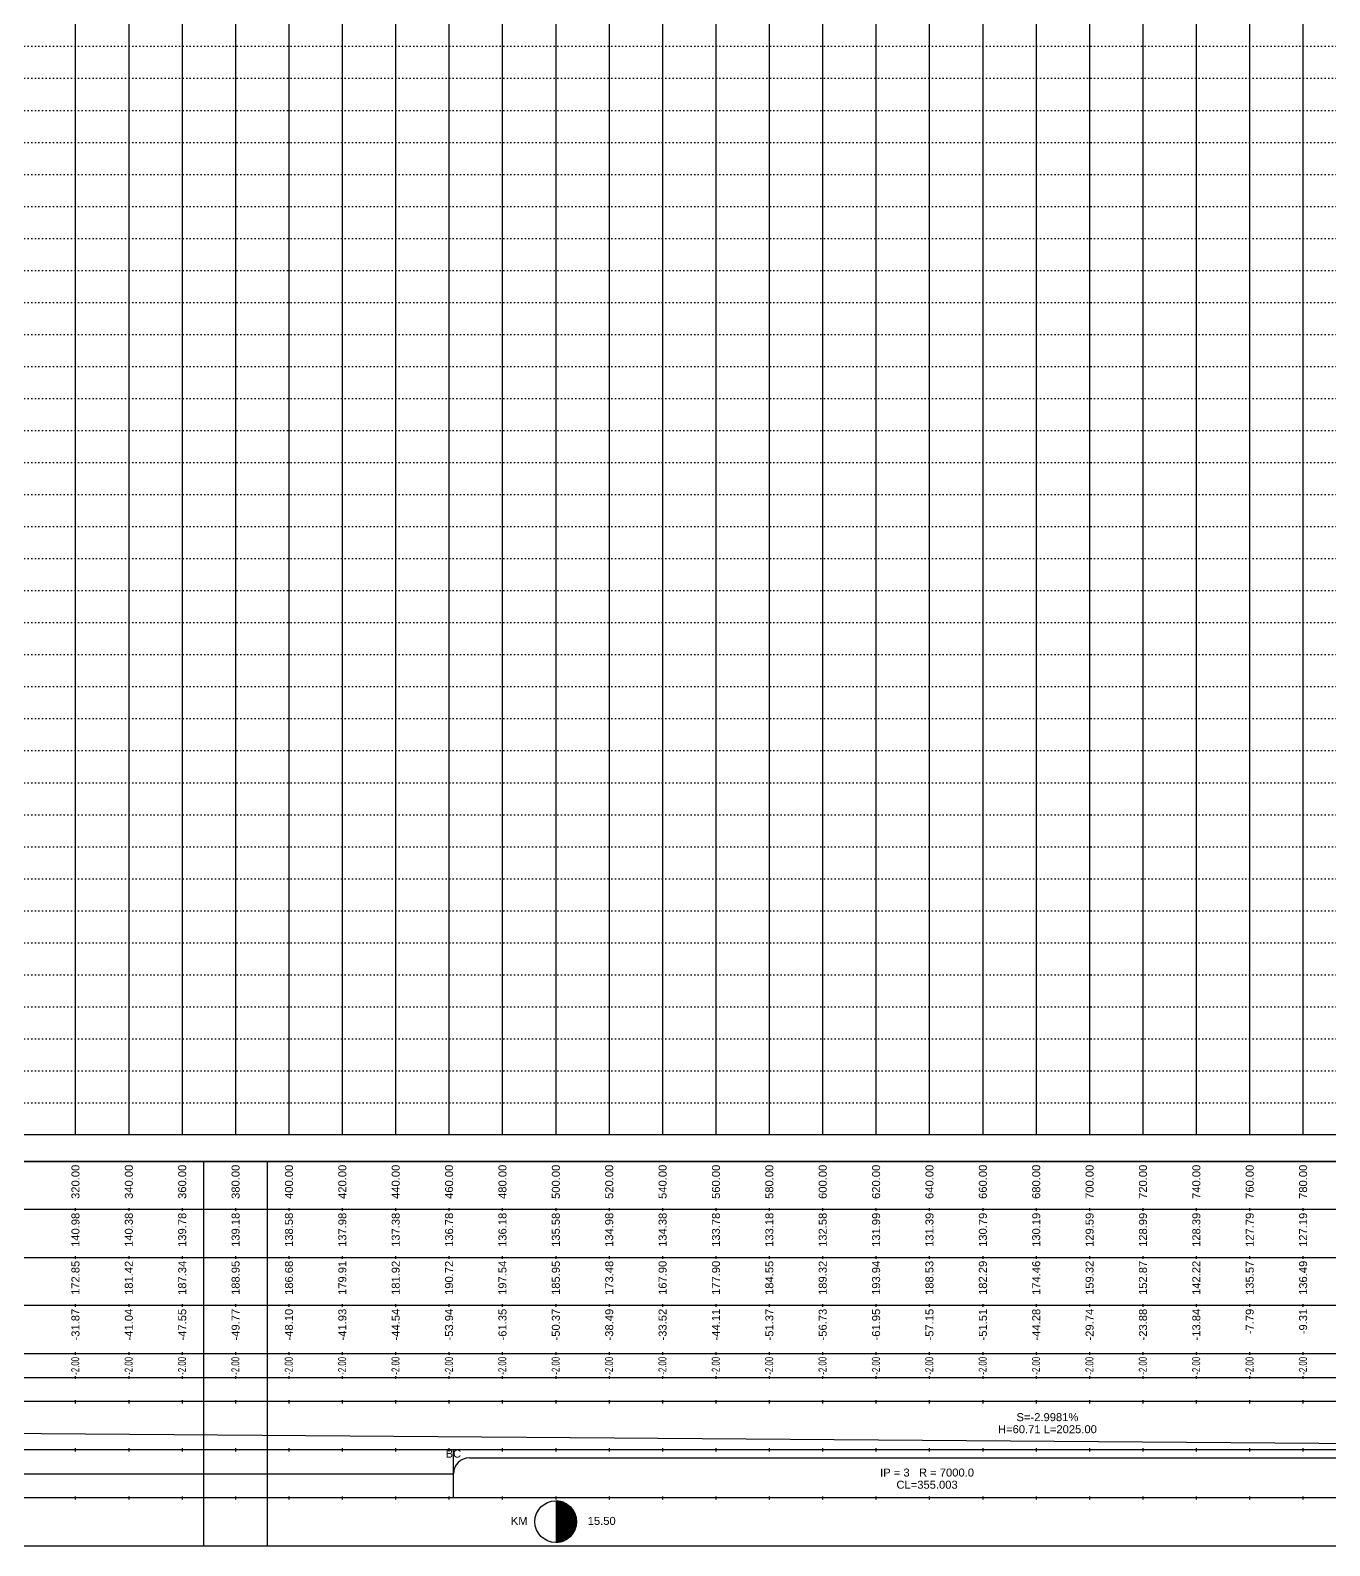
# Model space of a CAD drawing. Header units: millimetres. Extents: x -1499 to 6658, y -12483 to -6008.
# Drawn here: x 4559 to 5046, y -7752 to -7184 of the extents above; entities that cross this region are included whole.
import ezdxf
from ezdxf.enums import TextEntityAlignment as Align

# ---------------------------------------------------------------- set-up
doc = ezdxf.new("R2010")
doc.units = ezdxf.units.MM
doc.linetypes.add('A-DOTLN01H', pattern=[0.125, 0, -0.125])
doc.layers.add('_와꾸', color=7, linetype='Continuous', plot=False)
for name, color, linetype in [('CR-GRID', 56, 'A-DOTLN01H'), ('CZ-TEX2', 3, 'Continuous'), ('기타일반선(가늠)', 1, 'Continuous'), ('수직그리드', 1, 'Continuous'), ('표내용문자', 3, 'Continuous'), ('표보조선', 1, 'Continuous'), ('표주요선', 1, 'Continuous')]:
    doc.layers.add(name, color=color, linetype=linetype)
doc.styles.get("Standard").update_dxf_attribs({"font": 'arial.ttf'})

msp = doc.modelspace()

# ---------------------------------------------------------------- linework, layer by layer
at = {"layer": '_와꾸', "color": 7, "true_color": 0xffffff}
for points in [[(3824.16, -7752.06), (4648.16, -7752.06), (4648.16, -7608.06), (3824.16, -7608.06)], [(4624.16, -7752.06), (5440.77, -7752.06), (5440.77, -7608.06), (4624.16, -7608.06)]]:
    msp.add_lwpolyline(points, close=True, dxfattribs=at)
at = {"layer": 'CR-GRID', "linetype": 'A-DOTLN01H', "ltscale": 10}
for p, q in [((696.16, -7190.06), (5416.16, -7190.06)), ((696.16, -7202.06), (5416.16, -7202.06)), ((696.16, -7214.06), (5416.16, -7214.06)), ((696.16, -7226.06), (5416.16, -7226.06)), ((696.16, -7238.06), (5416.16, -7238.06)), ((696.16, -7250.06), (5416.16, -7250.06)), ((696.16, -7262.06), (5416.16, -7262.06)), ((696.16, -7274.06), (5416.16, -7274.06)), ((696.16, -7286.06), (5416.16, -7286.06)), ((696.16, -7298.06), (5416.16, -7298.06)), ((696.16, -7310.06), (5416.16, -7310.06)), ((696.16, -7322.06), (5416.16, -7322.06)), ((696.16, -7334.06), (5416.16, -7334.06)), ((696.16, -7346.06), (5416.16, -7346.06)), ((696.16, -7358.06), (5416.16, -7358.06)), ((696.16, -7370.06), (5416.16, -7370.06)), ((696.16, -7382.06), (5416.16, -7382.06)), ((696.16, -7394.06), (5416.16, -7394.06)), ((696.16, -7406.06), (5416.16, -7406.06)), ((696.16, -7418.06), (5416.16, -7418.06)), ((696.16, -7430.06), (5416.16, -7430.06)), ((696.16, -7442.06), (5416.16, -7442.06)), ((696.16, -7454.06), (5416.16, -7454.06)), ((696.16, -7466.06), (5416.16, -7466.06)), ((696.16, -7478.06), (5416.16, -7478.06)), ((696.16, -7490.06), (5416.16, -7490.06)), ((696.16, -7502.06), (5416.16, -7502.06)), ((696.16, -7514.06), (5416.16, -7514.06)), ((696.16, -7526.06), (5416.16, -7526.06)), ((696.16, -7538.06), (5416.16, -7538.06)), ((696.16, -7550.06), (5416.16, -7550.06)), ((696.16, -7562.06), (5416.16, -7562.06)), ((696.16, -7574.06), (5416.16, -7574.06)), ((696.16, -7586.06), (5416.16, -7586.06))]:
    msp.add_line(p, q, dxfattribs=at)
at = {"layer": '기타일반선(가늠)'}
msp.add_line((5530.22, -7598.06), (696.16, -7598.06), dxfattribs=at)
at = {"layer": '수직그리드'}
for p, q in [((4736.16, -6412.85), (4736.16, -7598.06)), ((4876.16, -6434.42), (4876.16, -7598.06)), ((4716.16, -6453.74), (4716.16, -7598.06)), ((4856.16, -6462.15), (4856.16, -7598.06)), ((4636.16, -6464.36), (4636.16, -7598.06)), ((4896.16, -6466.85), (4896.16, -7598.06)), ((4616.16, -6474.05), (4616.16, -7598.06)), ((4656.16, -6477.98), (4656.16, -7598.06)), ((4756.16, -6482.33), (4756.16, -7598.06)), ((4836.16, -6490.73), (4836.16, -7598.06)), ((4696.16, -6506.54), (4696.16, -7598.06)), ((4916.16, -6504.3), (4916.16, -7598.06)), ((4596.16, -6509.54), (4596.16, -7598.06)), ((4676.16, -6518.61), (4676.16, -7598.06)), ((4816.16, -6530.68), (4816.16, -7598.06)), ((4936.16, -6551.27), (4936.16, -7598.06)), ((4776.16, -6557.2), (4776.16, -7598.06)), ((4576.16, -6560.96), (4576.16, -7598.06)), ((4796.16, -6590.65), (4796.16, -7598.06)), ((4956.16, -6642.11), (4956.16, -7598.06)), ((4976.16, -6680.84), (4976.16, -7598.06)), ((4996.16, -6744.71), (4996.16, -7598.06)), ((5036.16, -6779.09), (5036.16, -7598.06)), ((5016.16, -6784.62), (5016.16, -7598.06)), ((5428.77, -7598.06), (621.66, -7598.06))]:
    msp.add_line(p, q, dxfattribs=at)
at = {"layer": '표내용문자'}
for p, q in [((4757.24, -7735.33), (4756.16, -7735.33)), ((4756.16, -7735.41), (4757.68, -7735.41)), ((4758.02, -7735.48), (4756.16, -7735.48)), ((4756.16, -7735.56), (4758.3, -7735.56)), ((4758.55, -7735.63), (4756.16, -7735.63)), ((4756.16, -7735.71), (4758.77, -7735.71)), ((4758.97, -7735.78), (4756.16, -7735.78)), ((4756.16, -7735.86), (4759.16, -7735.86)), ((4759.33, -7735.93), (4756.16, -7735.93)), ((4756.16, -7736.01), (4759.49, -7736.01)), ((4759.65, -7736.08), (4756.16, -7736.08)), ((4756.16, -7736.16), (4759.79, -7736.16)), ((4759.93, -7736.23), (4756.16, -7736.23)), ((4756.16, -7736.31), (4760.07, -7736.31)), ((4760.19, -7736.38), (4756.16, -7736.38)), ((4756.16, -7736.46), (4760.31, -7736.46)), ((4760.43, -7736.53), (4756.16, -7736.53)), ((4756.16, -7736.61), (4760.54, -7736.61)), ((4760.65, -7736.68), (4756.16, -7736.68)), ((4756.16, -7736.76), (4760.76, -7736.76)), ((4760.86, -7736.83), (4756.16, -7736.83)), ((4756.16, -7736.91), (4760.95, -7736.91)), ((4761.05, -7736.98), (4756.16, -7736.98)), ((4756.16, -7737.06), (4761.14, -7737.06)), ((4761.23, -7737.13), (4756.16, -7737.13)), ((4756.16, -7737.21), (4761.32, -7737.21)), ((4761.4, -7737.28), (4756.16, -7737.28)), ((4756.16, -7737.36), (4761.48, -7737.36)), ((4761.56, -7737.43), (4756.16, -7737.43)), ((4756.16, -7737.51), (4761.64, -7737.51)), ((4761.71, -7737.58), (4756.16, -7737.58)), ((4756.16, -7737.66), (4761.79, -7737.66)), ((4761.86, -7737.73), (4756.16, -7737.73)), ((4756.16, -7737.81), (4761.93, -7737.81)), ((4761.99, -7737.88), (4756.16, -7737.88)), ((4756.16, -7737.96), (4762.06, -7737.96)), ((4762.12, -7738.03), (4756.16, -7738.03)), ((4756.16, -7738.11), (4762.19, -7738.11)), ((4762.25, -7738.18), (4756.16, -7738.18)), ((4756.16, -7738.26), (4762.31, -7738.26)), ((4762.36, -7738.33), (4756.16, -7738.33)), ((4756.16, -7738.41), (4762.42, -7738.41)), ((4762.47, -7738.48), (4756.16, -7738.48)), ((4756.16, -7738.56), (4762.53, -7738.56)), ((4762.58, -7738.63), (4756.16, -7738.63)), ((4756.16, -7738.71), (4762.63, -7738.71)), ((4762.68, -7738.78), (4756.16, -7738.78)), ((4756.16, -7738.86), (4762.73, -7738.86)), ((4762.78, -7738.93), (4756.16, -7738.93)), ((4756.16, -7739.01), (4762.82, -7739.01)), ((4762.87, -7739.08), (4756.16, -7739.08)), ((4756.16, -7739.16), (4762.91, -7739.16)), ((4762.95, -7739.23), (4756.16, -7739.23)), ((4756.16, -7739.31), (4763, -7739.31)), ((4763.04, -7739.38), (4756.16, -7739.38)), ((4756.16, -7739.46), (4763.08, -7739.46)), ((4763.12, -7739.53), (4756.16, -7739.53)), ((4756.16, -7739.61), (4763.15, -7739.61)), ((4763.19, -7739.68), (4756.16, -7739.68)), ((4756.16, -7739.76), (4763.22, -7739.76)), ((4763.26, -7739.83), (4756.16, -7739.83)), ((4756.16, -7739.91), (4763.29, -7739.91)), ((4763.33, -7739.98), (4756.16, -7739.98)), ((4756.16, -7740.06), (4763.36, -7740.06)), ((4763.39, -7740.13), (4756.16, -7740.13)), ((4756.16, -7740.21), (4763.42, -7740.21)), ((4763.45, -7740.28), (4756.16, -7740.28)), ((4756.16, -7740.36), (4763.47, -7740.36)), ((4763.5, -7740.43), (4756.16, -7740.43)), ((4756.16, -7740.51), (4763.53, -7740.51)), ((4763.55, -7740.58), (4756.16, -7740.58)), ((4756.16, -7740.66), (4763.58, -7740.66)), ((4763.6, -7740.73), (4756.16, -7740.73)), ((4756.16, -7740.81), (4763.63, -7740.81)), ((4763.65, -7740.88), (4756.16, -7740.88)), ((4756.16, -7740.96), (4763.67, -7740.96)), ((4763.69, -7741.03), (4756.16, -7741.03)), ((4756.16, -7741.11), (4763.71, -7741.11)), ((4763.73, -7741.18), (4756.16, -7741.18)), ((4756.16, -7741.26), (4763.75, -7741.26)), ((4763.76, -7741.33), (4756.16, -7741.33)), ((4756.16, -7741.41), (4763.78, -7741.41)), ((4763.8, -7741.48), (4756.16, -7741.48)), ((4756.16, -7741.56), (4763.81, -7741.56)), ((4763.83, -7741.63), (4756.16, -7741.63)), ((4756.16, -7741.71), (4763.84, -7741.71)), ((4763.85, -7741.78), (4756.16, -7741.78)), ((4756.16, -7741.86), (4763.86, -7741.86)), ((4763.88, -7741.93), (4756.16, -7741.93)), ((4756.16, -7742.01), (4763.89, -7742.01)), ((4763.9, -7742.08), (4756.16, -7742.08)), ((4756.16, -7742.16), (4763.91, -7742.16)), ((4763.91, -7742.23), (4756.16, -7742.23)), ((4756.16, -7742.31), (4763.92, -7742.31)), ((4763.93, -7742.38), (4756.16, -7742.38)), ((4756.16, -7742.46), (4763.93, -7742.46)), ((4763.94, -7742.53), (4756.16, -7742.53)), ((4756.16, -7742.61), (4763.94, -7742.61)), ((4763.95, -7742.68), (4756.16, -7742.68)), ((4756.16, -7742.76), (4763.95, -7742.76)), ((4763.95, -7742.83), (4756.16, -7742.83)), ((4756.16, -7742.91), (4763.96, -7742.91)), ((4763.96, -7742.98), (4756.16, -7742.98)), ((4763.96, -7743.06), (4756.16, -7743.06)), ((4756.16, -7743.06), (4763.96, -7743.06)), ((4756.16, -7743.13), (4763.96, -7743.13)), ((4763.96, -7743.21), (4756.16, -7743.21)), ((4756.16, -7743.28), (4763.95, -7743.28)), ((4763.95, -7743.36), (4756.16, -7743.36)), ((4756.16, -7743.43), (4763.95, -7743.43)), ((4763.94, -7743.51), (4756.16, -7743.51)), ((4756.16, -7743.58), (4763.94, -7743.58)), ((4763.93, -7743.66), (4756.16, -7743.66)), ((4756.16, -7743.73), (4763.93, -7743.73)), ((4763.92, -7743.81), (4756.16, -7743.81)), ((4756.16, -7743.88), (4763.91, -7743.88)), ((4763.91, -7743.96), (4756.16, -7743.96)), ((4756.16, -7744.03), (4763.9, -7744.03)), ((4763.89, -7744.11), (4756.16, -7744.11)), ((4756.16, -7744.18), (4763.88, -7744.18)), ((4763.86, -7744.26), (4756.16, -7744.26)), ((4756.16, -7744.33), (4763.85, -7744.33)), ((4763.84, -7744.41), (4756.16, -7744.41)), ((4756.16, -7744.48), (4763.83, -7744.48)), ((4763.81, -7744.56), (4756.16, -7744.56)), ((4756.16, -7744.63), (4763.8, -7744.63)), ((4763.78, -7744.71), (4756.16, -7744.71)), ((4756.16, -7744.78), (4763.76, -7744.78)), ((4763.75, -7744.86), (4756.16, -7744.86)), ((4756.16, -7744.93), (4763.73, -7744.93)), ((4763.71, -7745.01), (4756.16, -7745.01)), ((4756.16, -7745.08), (4763.69, -7745.08)), ((4763.67, -7745.16), (4756.16, -7745.16)), ((4756.16, -7745.23), (4763.65, -7745.23)), ((4763.63, -7745.31), (4756.16, -7745.31)), ((4756.16, -7745.38), (4763.6, -7745.38)), ((4763.58, -7745.46), (4756.16, -7745.46)), ((4756.16, -7745.53), (4763.55, -7745.53)), ((4763.53, -7745.61), (4756.16, -7745.61)), ((4756.16, -7745.68), (4763.5, -7745.68)), ((4763.47, -7745.76), (4756.16, -7745.76)), ((4756.16, -7745.83), (4763.45, -7745.83)), ((4763.42, -7745.91), (4756.16, -7745.91)), ((4756.16, -7745.98), (4763.39, -7745.98)), ((4763.36, -7746.06), (4756.16, -7746.06)), ((4756.16, -7746.13), (4763.33, -7746.13)), ((4763.29, -7746.21), (4756.16, -7746.21)), ((4756.16, -7746.28), (4763.26, -7746.28)), ((4763.22, -7746.36), (4756.16, -7746.36)), ((4756.16, -7746.43), (4763.19, -7746.43)), ((4763.15, -7746.51), (4756.16, -7746.51)), ((4756.16, -7746.58), (4763.12, -7746.58)), ((4763.08, -7746.66), (4756.16, -7746.66)), ((4756.16, -7746.73), (4763.04, -7746.73)), ((4763, -7746.81), (4756.16, -7746.81)), ((4756.16, -7746.88), (4762.95, -7746.88)), ((4762.91, -7746.96), (4756.16, -7746.96)), ((4756.16, -7747.03), (4762.87, -7747.03)), ((4762.82, -7747.11), (4756.16, -7747.11)), ((4756.16, -7747.18), (4762.78, -7747.18)), ((4762.73, -7747.26), (4756.16, -7747.26)), ((4756.16, -7747.33), (4762.68, -7747.33)), ((4762.63, -7747.41), (4756.16, -7747.41)), ((4756.16, -7747.48), (4762.58, -7747.48)), ((4762.53, -7747.56), (4756.16, -7747.56)), ((4756.16, -7747.63), (4762.47, -7747.63)), ((4762.42, -7747.71), (4756.16, -7747.71)), ((4756.16, -7747.78), (4762.36, -7747.78)), ((4762.31, -7747.86), (4756.16, -7747.86)), ((4756.16, -7747.93), (4762.25, -7747.93)), ((4762.19, -7748.01), (4756.16, -7748.01)), ((4756.16, -7748.08), (4762.12, -7748.08)), ((4762.06, -7748.16), (4756.16, -7748.16)), ((4756.16, -7748.23), (4761.99, -7748.23)), ((4761.93, -7748.31), (4756.16, -7748.31)), ((4756.16, -7748.38), (4761.86, -7748.38)), ((4761.79, -7748.46), (4756.16, -7748.46)), ((4756.16, -7748.53), (4761.71, -7748.53)), ((4761.64, -7748.61), (4756.16, -7748.61)), ((4756.16, -7748.68), (4761.56, -7748.68)), ((4761.48, -7748.76), (4756.16, -7748.76)), ((4756.16, -7748.83), (4761.4, -7748.83)), ((4761.32, -7748.91), (4756.16, -7748.91)), ((4756.16, -7748.98), (4761.23, -7748.98)), ((4761.14, -7749.06), (4756.16, -7749.06)), ((4756.16, -7749.13), (4761.05, -7749.13)), ((4760.95, -7749.21), (4756.16, -7749.21)), ((4756.16, -7749.28), (4760.86, -7749.28)), ((4760.76, -7749.36), (4756.16, -7749.36)), ((4756.16, -7749.43), (4760.65, -7749.43)), ((4760.54, -7749.51), (4756.16, -7749.51)), ((4756.16, -7749.58), (4760.43, -7749.58)), ((4760.31, -7749.66), (4756.16, -7749.66)), ((4756.16, -7749.73), (4760.19, -7749.73)), ((4760.07, -7749.81), (4756.16, -7749.81)), ((4756.16, -7749.88), (4759.93, -7749.88)), ((4759.79, -7749.96), (4756.16, -7749.96)), ((4756.16, -7750.03), (4759.65, -7750.03)), ((4759.49, -7750.11), (4756.16, -7750.11)), ((4756.16, -7750.18), (4759.33, -7750.18)), ((4759.16, -7750.26), (4756.16, -7750.26)), ((4756.16, -7750.33), (4758.97, -7750.33)), ((4758.77, -7750.41), (4756.16, -7750.41)), ((4756.16, -7750.48), (4758.55, -7750.48)), ((4758.3, -7750.56), (4756.16, -7750.56)), ((4756.16, -7750.63), (4758.02, -7750.63)), ((4757.68, -7750.71), (4756.16, -7750.71)), ((4756.16, -7750.78), (4757.24, -7750.78))]:
    msp.add_line(p, q, dxfattribs=at)
msp.add_circle((4756.16, -7743.06), 7.8, dxfattribs=at)
at = {"layer": '표보조선'}
for p, q in [((4576.16, -7625.56), (4576.16, -7626.56)), ((4596.16, -7625.56), (4596.16, -7626.56)), ((4616.16, -7625.56), (4616.16, -7626.56)), ((4636.16, -7625.56), (4636.16, -7626.56)), ((4656.16, -7625.56), (4656.16, -7626.56)), ((4676.16, -7625.56), (4676.16, -7626.56)), ((4696.16, -7625.56), (4696.16, -7626.56)), ((4716.16, -7625.56), (4716.16, -7626.56)), ((4736.16, -7625.56), (4736.16, -7626.56)), ((4756.16, -7625.56), (4756.16, -7626.56)), ((4776.16, -7625.56), (4776.16, -7626.56)), ((4796.16, -7625.56), (4796.16, -7626.56)), ((4816.16, -7625.56), (4816.16, -7626.56)), ((4836.16, -7625.56), (4836.16, -7626.56)), ((4856.16, -7625.56), (4856.16, -7626.56)), ((4876.16, -7625.56), (4876.16, -7626.56)), ((4896.16, -7625.56), (4896.16, -7626.56)), ((4916.16, -7625.56), (4916.16, -7626.56)), ((4936.16, -7625.56), (4936.16, -7626.56)), ((4956.16, -7625.56), (4956.16, -7626.56)), ((4976.16, -7625.56), (4976.16, -7626.56)), ((4996.16, -7625.56), (4996.16, -7626.56)), ((5016.16, -7625.56), (5016.16, -7626.56)), ((5036.16, -7625.56), (5036.16, -7626.56)), ((4576.16, -7643.56), (4576.16, -7644.56)), ((4596.16, -7643.56), (4596.16, -7644.56)), ((4616.16, -7643.56), (4616.16, -7644.56)), ((4636.16, -7643.56), (4636.16, -7644.56)), ((4656.16, -7643.56), (4656.16, -7644.56)), ((4676.16, -7643.56), (4676.16, -7644.56)), ((4696.16, -7643.56), (4696.16, -7644.56)), ((4716.16, -7643.56), (4716.16, -7644.56)), ((4736.16, -7643.56), (4736.16, -7644.56)), ((4756.16, -7643.56), (4756.16, -7644.56)), ((4776.16, -7643.56), (4776.16, -7644.56)), ((4796.16, -7643.56), (4796.16, -7644.56)), ((4816.16, -7643.56), (4816.16, -7644.56)), ((4836.16, -7643.56), (4836.16, -7644.56)), ((4856.16, -7643.56), (4856.16, -7644.56)), ((4876.16, -7643.56), (4876.16, -7644.56)), ((4896.16, -7643.56), (4896.16, -7644.56)), ((4916.16, -7643.56), (4916.16, -7644.56)), ((4936.16, -7643.56), (4936.16, -7644.56)), ((4956.16, -7643.56), (4956.16, -7644.56)), ((4976.16, -7643.56), (4976.16, -7644.56)), ((4996.16, -7643.56), (4996.16, -7644.56)), ((5016.16, -7643.56), (5016.16, -7644.56)), ((5036.16, -7643.56), (5036.16, -7644.56)), ((4576.16, -7661.56), (4576.16, -7662.56)), ((4596.16, -7661.56), (4596.16, -7662.56)), ((4616.16, -7661.56), (4616.16, -7662.56)), ((4636.16, -7661.56), (4636.16, -7662.56)), ((4656.16, -7661.56), (4656.16, -7662.56)), ((4676.16, -7661.56), (4676.16, -7662.56)), ((4696.16, -7661.56), (4696.16, -7662.56)), ((4716.16, -7661.56), (4716.16, -7662.56)), ((4736.16, -7661.56), (4736.16, -7662.56)), ((4756.16, -7661.56), (4756.16, -7662.56)), ((4776.16, -7661.56), (4776.16, -7662.56)), ((4796.16, -7661.56), (4796.16, -7662.56)), ((4816.16, -7661.56), (4816.16, -7662.56)), ((4836.16, -7661.56), (4836.16, -7662.56)), ((4856.16, -7661.56), (4856.16, -7662.56)), ((4876.16, -7661.56), (4876.16, -7662.56)), ((4896.16, -7661.56), (4896.16, -7662.56)), ((4916.16, -7661.56), (4916.16, -7662.56)), ((4936.16, -7661.56), (4936.16, -7662.56)), ((4956.16, -7661.56), (4956.16, -7662.56)), ((4976.16, -7661.56), (4976.16, -7662.56)), ((4996.16, -7661.56), (4996.16, -7662.56)), ((5016.16, -7661.56), (5016.16, -7662.56)), ((5036.16, -7661.56), (5036.16, -7662.56)), ((4576.16, -7679.56), (4576.16, -7680.56)), ((4596.16, -7679.56), (4596.16, -7680.56)), ((4616.16, -7679.56), (4616.16, -7680.56)), ((4636.16, -7679.56), (4636.16, -7680.56)), ((4656.16, -7679.56), (4656.16, -7680.56)), ((4676.16, -7679.56), (4676.16, -7680.56)), ((4696.16, -7679.56), (4696.16, -7680.56)), ((4716.16, -7679.56), (4716.16, -7680.56)), ((4736.16, -7679.56), (4736.16, -7680.56)), ((4756.16, -7679.56), (4756.16, -7680.56)), ((4776.16, -7679.56), (4776.16, -7680.56)), ((4796.16, -7679.56), (4796.16, -7680.56)), ((4816.16, -7679.56), (4816.16, -7680.56)), ((4836.16, -7679.56), (4836.16, -7680.56)), ((4856.16, -7679.56), (4856.16, -7680.56)), ((4876.16, -7679.56), (4876.16, -7680.56)), ((4896.16, -7679.56), (4896.16, -7680.56)), ((4916.16, -7679.56), (4916.16, -7680.56)), ((4936.16, -7679.56), (4936.16, -7680.56)), ((4956.16, -7679.56), (4956.16, -7680.56)), ((4976.16, -7679.56), (4976.16, -7680.56)), ((4996.16, -7679.56), (4996.16, -7680.56)), ((5016.16, -7679.56), (5016.16, -7680.56)), ((5036.16, -7679.56), (5036.16, -7680.56)), ((4576.16, -7688.56), (4576.16, -7689.56)), ((4596.16, -7688.56), (4596.16, -7689.56)), ((4616.16, -7688.56), (4616.16, -7689.56)), ((4636.16, -7688.56), (4636.16, -7689.56)), ((4656.16, -7688.56), (4656.16, -7689.56)), ((4676.16, -7688.56), (4676.16, -7689.56)), ((4696.16, -7688.56), (4696.16, -7689.56)), ((4716.16, -7688.56), (4716.16, -7689.56)), ((4736.16, -7688.56), (4736.16, -7689.56)), ((4756.16, -7688.56), (4756.16, -7689.56)), ((4776.16, -7688.56), (4776.16, -7689.56)), ((4796.16, -7688.56), (4796.16, -7689.56)), ((4816.16, -7688.56), (4816.16, -7689.56)), ((4836.16, -7688.56), (4836.16, -7689.56)), ((4856.16, -7688.56), (4856.16, -7689.56)), ((4876.16, -7688.56), (4876.16, -7689.56)), ((4896.16, -7688.56), (4896.16, -7689.56)), ((4916.16, -7688.56), (4916.16, -7689.56)), ((4936.16, -7688.56), (4936.16, -7689.56)), ((4956.16, -7688.56), (4956.16, -7689.56)), ((4976.16, -7688.56), (4976.16, -7689.56)), ((4996.16, -7688.56), (4996.16, -7689.56)), ((5016.16, -7688.56), (5016.16, -7689.56)), ((5036.16, -7688.56), (5036.16, -7689.56)), ((5191.16, -7714.96), (3166.16, -7699.36)), ((4576.16, -7697.56), (4576.16, -7698.76)), ((4596.16, -7697.56), (4596.16, -7698.76)), ((4616.16, -7697.56), (4616.16, -7698.76)), ((4636.16, -7697.56), (4636.16, -7698.76)), ((4656.16, -7697.56), (4656.16, -7698.76)), ((4676.16, -7697.56), (4676.16, -7698.76)), ((4696.16, -7697.56), (4696.16, -7698.76)), ((4716.16, -7697.56), (4716.16, -7698.76)), ((4736.16, -7697.56), (4736.16, -7698.76)), ((4756.16, -7697.56), (4756.16, -7698.76)), ((4776.16, -7697.56), (4776.16, -7698.76)), ((4796.16, -7697.56), (4796.16, -7698.76)), ((4816.16, -7697.56), (4816.16, -7698.76)), ((4836.16, -7697.56), (4836.16, -7698.76)), ((4856.16, -7697.56), (4856.16, -7698.76)), ((4876.16, -7697.56), (4876.16, -7698.76)), ((4896.16, -7697.56), (4896.16, -7698.76)), ((4916.16, -7697.56), (4916.16, -7698.76)), ((4936.16, -7697.56), (4936.16, -7698.76)), ((4956.16, -7697.56), (4956.16, -7698.76)), ((4976.16, -7697.56), (4976.16, -7698.76)), ((4996.16, -7697.56), (4996.16, -7698.76)), ((5016.16, -7697.56), (5016.16, -7698.76)), ((5036.16, -7697.56), (5036.16, -7698.76)), ((4576.16, -7715.56), (4576.16, -7716.56)), ((4576.16, -7715.56), (4576.16, -7716.76)), ((4596.16, -7715.56), (4596.16, -7716.56)), ((4596.16, -7715.56), (4596.16, -7716.76)), ((4616.16, -7715.56), (4616.16, -7716.56)), ((4616.16, -7715.56), (4616.16, -7716.76)), ((4636.16, -7715.56), (4636.16, -7716.56)), ((4636.16, -7715.56), (4636.16, -7716.76)), ((4656.16, -7715.56), (4656.16, -7716.56)), ((4656.16, -7715.56), (4656.16, -7716.76)), ((4676.16, -7715.56), (4676.16, -7716.56)), ((4676.16, -7715.56), (4676.16, -7716.76)), ((4696.16, -7715.56), (4696.16, -7716.56)), ((4696.16, -7715.56), (4696.16, -7716.76)), ((4716.16, -7715.56), (4716.16, -7716.56)), ((4716.16, -7715.56), (4716.16, -7716.76)), ((4717.82, -7734.16), (4717.82, -7716.16)), ((4736.16, -7715.56), (4736.16, -7716.56)), ((4736.16, -7715.56), (4736.16, -7716.76)), ((4756.16, -7715.56), (4756.16, -7716.56)), ((4756.16, -7715.56), (4756.16, -7716.76)), ((4776.16, -7715.56), (4776.16, -7716.56)), ((4776.16, -7715.56), (4776.16, -7716.76)), ((4796.16, -7715.56), (4796.16, -7716.56)), ((4796.16, -7715.56), (4796.16, -7716.76)), ((4816.16, -7715.56), (4816.16, -7716.56)), ((4816.16, -7715.56), (4816.16, -7716.76)), ((4836.16, -7715.56), (4836.16, -7716.56)), ((4836.16, -7715.56), (4836.16, -7716.76)), ((4856.16, -7715.56), (4856.16, -7716.56)), ((4856.16, -7715.56), (4856.16, -7716.76)), ((4876.16, -7715.56), (4876.16, -7716.56)), ((4876.16, -7715.56), (4876.16, -7716.76)), ((4896.16, -7715.56), (4896.16, -7716.56)), ((4896.16, -7715.56), (4896.16, -7716.76)), ((4916.16, -7715.56), (4916.16, -7716.56)), ((4916.16, -7715.56), (4916.16, -7716.76)), ((4936.16, -7715.56), (4936.16, -7716.56)), ((4936.16, -7715.56), (4936.16, -7716.76)), ((4956.16, -7715.56), (4956.16, -7716.56)), ((4956.16, -7715.56), (4956.16, -7716.76)), ((4976.16, -7715.56), (4976.16, -7716.56)), ((4976.16, -7715.56), (4976.16, -7716.76)), ((4996.16, -7715.56), (4996.16, -7716.56)), ((4996.16, -7715.56), (4996.16, -7716.76)), ((5016.16, -7715.56), (5016.16, -7716.56)), ((5016.16, -7715.56), (5016.16, -7716.76)), ((5036.16, -7715.56), (5036.16, -7716.56)), ((5036.16, -7715.56), (5036.16, -7716.76)), ((4723.82, -7719.16), (5066.82, -7719.16)), ((4079.26, -7725.16), (4717.82, -7725.16)), ((4576.16, -7733.56), (4576.16, -7734.56)), ((4576.16, -7733.56), (4576.16, -7734.76)), ((4596.16, -7733.56), (4596.16, -7734.56)), ((4596.16, -7733.56), (4596.16, -7734.76)), ((4616.16, -7733.56), (4616.16, -7734.56)), ((4616.16, -7733.56), (4616.16, -7734.76)), ((4636.16, -7733.56), (4636.16, -7734.56)), ((4636.16, -7733.56), (4636.16, -7734.76)), ((4656.16, -7733.56), (4656.16, -7734.56)), ((4656.16, -7733.56), (4656.16, -7734.76)), ((4676.16, -7733.56), (4676.16, -7734.56)), ((4676.16, -7733.56), (4676.16, -7734.76)), ((4696.16, -7733.56), (4696.16, -7734.56)), ((4696.16, -7733.56), (4696.16, -7734.76)), ((4716.16, -7733.56), (4716.16, -7734.56)), ((4716.16, -7733.56), (4716.16, -7734.76)), ((4736.16, -7733.56), (4736.16, -7734.56)), ((4736.16, -7733.56), (4736.16, -7734.76)), ((4756.16, -7733.56), (4756.16, -7734.56)), ((4756.16, -7733.56), (4756.16, -7734.76)), ((4776.16, -7733.56), (4776.16, -7734.56)), ((4776.16, -7733.56), (4776.16, -7734.76)), ((4796.16, -7733.56), (4796.16, -7734.56)), ((4796.16, -7733.56), (4796.16, -7734.76)), ((4816.16, -7733.56), (4816.16, -7734.56)), ((4816.16, -7733.56), (4816.16, -7734.76)), ((4836.16, -7733.56), (4836.16, -7734.56)), ((4836.16, -7733.56), (4836.16, -7734.76)), ((4856.16, -7733.56), (4856.16, -7734.56)), ((4856.16, -7733.56), (4856.16, -7734.76)), ((4876.16, -7733.56), (4876.16, -7734.56)), ((4876.16, -7733.56), (4876.16, -7734.76)), ((4896.16, -7733.56), (4896.16, -7734.56)), ((4896.16, -7733.56), (4896.16, -7734.76)), ((4916.16, -7733.56), (4916.16, -7734.56)), ((4916.16, -7733.56), (4916.16, -7734.76)), ((4936.16, -7733.56), (4936.16, -7734.56)), ((4936.16, -7733.56), (4936.16, -7734.76)), ((4956.16, -7733.56), (4956.16, -7734.56)), ((4956.16, -7733.56), (4956.16, -7734.76)), ((4976.16, -7733.56), (4976.16, -7734.56)), ((4976.16, -7733.56), (4976.16, -7734.76)), ((4996.16, -7733.56), (4996.16, -7734.56)), ((4996.16, -7733.56), (4996.16, -7734.76)), ((5016.16, -7733.56), (5016.16, -7734.56)), ((5016.16, -7733.56), (5016.16, -7734.76)), ((5036.16, -7733.56), (5036.16, -7734.56)), ((5036.16, -7733.56), (5036.16, -7734.76))]:
    msp.add_line(p, q, dxfattribs=at)
msp.add_arc((4723.82, -7725.16), 6, 90, 180, dxfattribs=at)
at = {"layer": '표주요선'}
for p, q in [((631.16, -7608.06), (5530.22, -7608.06)), ((5530.22, -7626.06), (631.16, -7626.06)), ((631.16, -7644.06), (5530.22, -7644.06)), ((5530.22, -7662.06), (631.16, -7662.06)), ((631.16, -7680.06), (5530.22, -7680.06)), ((667.16, -7689.06), (5530.22, -7689.06)), ((5530.22, -7698.06), (631.16, -7698.06)), ((631.16, -7716.06), (5530.22, -7716.06)), ((5530.22, -7734.06), (631.16, -7734.06)), ((631.16, -7752.06), (5530.22, -7752.06))]:
    msp.add_line(p, q, dxfattribs=at)

# ---------------------------------------------------------------- texts
at = {"layer": 'CZ-TEX2', "width": 0.7}
for p in [(4577.64, -7688), (4597.64, -7688), (4617.64, -7688), (4637.64, -7688), (4657.64, -7688), (4677.64, -7688), (4697.64, -7687.94), (4717.65, -7687.96), (4737.65, -7687.96), (4757.65, -7687.96), (4777.65, -7687.96), (4797.65, -7687.96), (4817.65, -7687.96), (4837.65, -7687.96), (4857.65, -7687.96), (4877.65, -7687.96), (4897.65, -7687.96), (4917.65, -7687.96), (4937.65, -7687.96), (4957.65, -7687.96), (4977.65, -7687.96), (4997.65, -7687.96), (5017.65, -7687.96), (5037.65, -7687.96)]:
    msp.add_text('-2.00', height=3, rotation=90, dxfattribs=at).set_placement(p)
at = {"layer": '표내용문자'}
for s, p in [('320.00', (4577.72, -7609.26)), ('340.00', (4597.72, -7609.26)), ('360.00', (4617.72, -7609.26)), ('380.00', (4637.72, -7609.26)), ('400.00', (4657.72, -7609.26)), ('420.00', (4677.72, -7609.26)), ('440.00', (4697.72, -7609.26)), ('460.00', (4717.72, -7609.26)), ('480.00', (4737.72, -7609.26)), ('500.00', (4757.72, -7609.26)), ('520.00', (4777.72, -7609.26)), ('540.00', (4797.72, -7609.26)), ('560.00', (4817.72, -7609.26)), ('580.00', (4837.72, -7609.26)), ('600.00', (4857.72, -7609.26)), ('620.00', (4877.72, -7609.26)), ('640.00', (4897.72, -7609.26)), ('660.00', (4917.72, -7609.26)), ('680.00', (4937.72, -7609.26)), ('700.00', (4957.72, -7609.26)), ('720.00', (4977.72, -7609.26)), ('740.00', (4997.72, -7609.26)), ('760.00', (5017.72, -7609.26)), ('780.00', (5037.72, -7609.26)), ('140.98', (4577.72, -7627.26)), ('140.38', (4597.72, -7627.26)), ('139.78', (4617.72, -7627.26)), ('139.18', (4637.72, -7627.26)), ('138.58', (4657.72, -7627.26)), ('137.98', (4677.72, -7627.26)), ('137.38', (4697.72, -7627.26)), ('136.78', (4717.72, -7627.26)), ('136.18', (4737.72, -7627.26)), ('135.58', (4757.72, -7627.26)), ('134.98', (4777.72, -7627.26)), ('134.38', (4797.72, -7627.26)), ('133.78', (4817.72, -7627.26)), ('133.18', (4837.72, -7627.26)), ('132.58', (4857.72, -7627.26)), ('131.99', (4877.72, -7627.26)), ('131.39', (4897.72, -7627.26)), ('130.79', (4917.72, -7627.26)), ('130.19', (4937.72, -7627.26)), ('129.59', (4957.72, -7627.26)), ('128.99', (4977.72, -7627.26)), ('128.39', (4997.72, -7627.26)), ('127.79', (5017.72, -7627.26)), ('127.19', (5037.72, -7627.26)), ('172.85', (4577.72, -7645.26)), ('181.42', (4597.72, -7645.26)), ('187.34', (4617.72, -7645.26)), ('188.95', (4637.72, -7645.26)), ('186.68', (4657.72, -7645.26)), ('179.91', (4677.72, -7645.26)), ('181.92', (4697.72, -7645.26)), ('190.72', (4717.72, -7645.26)), ('197.54', (4737.72, -7645.26)), ('185.95', (4757.72, -7645.26)), ('173.48', (4777.72, -7645.26)), ('167.90', (4797.72, -7645.26)), ('177.90', (4817.72, -7645.26)), ('184.55', (4837.72, -7645.26)), ('189.32', (4857.72, -7645.26)), ('193.94', (4877.72, -7645.26)), ('188.53', (4897.72, -7645.26)), ('182.29', (4917.72, -7645.26)), ('174.46', (4937.72, -7645.26)), ('159.32', (4957.72, -7645.26)), ('152.87', (4977.72, -7645.26)), ('142.22', (4997.72, -7645.26)), ('135.57', (5017.72, -7645.26)), ('136.49', (5037.72, -7645.26)), ('-31.87', (4577.72, -7663.26)), ('-41.04', (4597.72, -7663.26)), ('-47.55', (4617.72, -7663.26)), ('-49.77', (4637.72, -7663.26)), ('-48.10', (4657.72, -7663.26)), ('-41.93', (4677.72, -7663.26)), ('-44.54', (4697.72, -7663.26)), ('-53.94', (4717.72, -7663.26)), ('-61.35', (4737.72, -7663.26)), ('-50.37', (4757.72, -7663.26)), ('-38.49', (4777.72, -7663.26)), ('-33.52', (4797.72, -7663.26)), ('-44.11', (4817.72, -7663.26)), ('-51.37', (4837.72, -7663.26)), ('-56.73', (4857.72, -7663.26)), ('-61.95', (4877.72, -7663.26)), ('-57.15', (4897.72, -7663.26)), ('-51.51', (4917.72, -7663.26)), ('-44.28', (4937.72, -7663.26)), ('-29.74', (4957.72, -7663.26)), ('-23.88', (4977.72, -7663.26)), ('-13.84', (4997.72, -7663.26)), ('-7.79', (5017.72, -7663.26)), ('-9.31', (5037.72, -7663.26))]:
    msp.add_text(s, height=3, rotation=90, dxfattribs=at).set_placement(p, align=Align.RIGHT)
for s, p in [('H=60.71 L=2025.00', (4940.42, -7709.9)), ('S=-2.9981%', (4940.42, -7705.38)), ('BC', (4717.82, -7719.06)), ('IP = 3   R = 7000.0', (4895.32, -7726.14)), ('CL=355.003', (4895.32, -7730.7))]:
    msp.add_text(s, height=3, dxfattribs=at).set_placement(p, align=Align.CENTER)
for s, p in [('KM', (4739.36, -7744.26)), ('15.50', (4768.16, -7744.26))]:
    msp.add_text(s, height=3, dxfattribs=at).set_placement(p)

doc.saveas('drawing.dxf')
